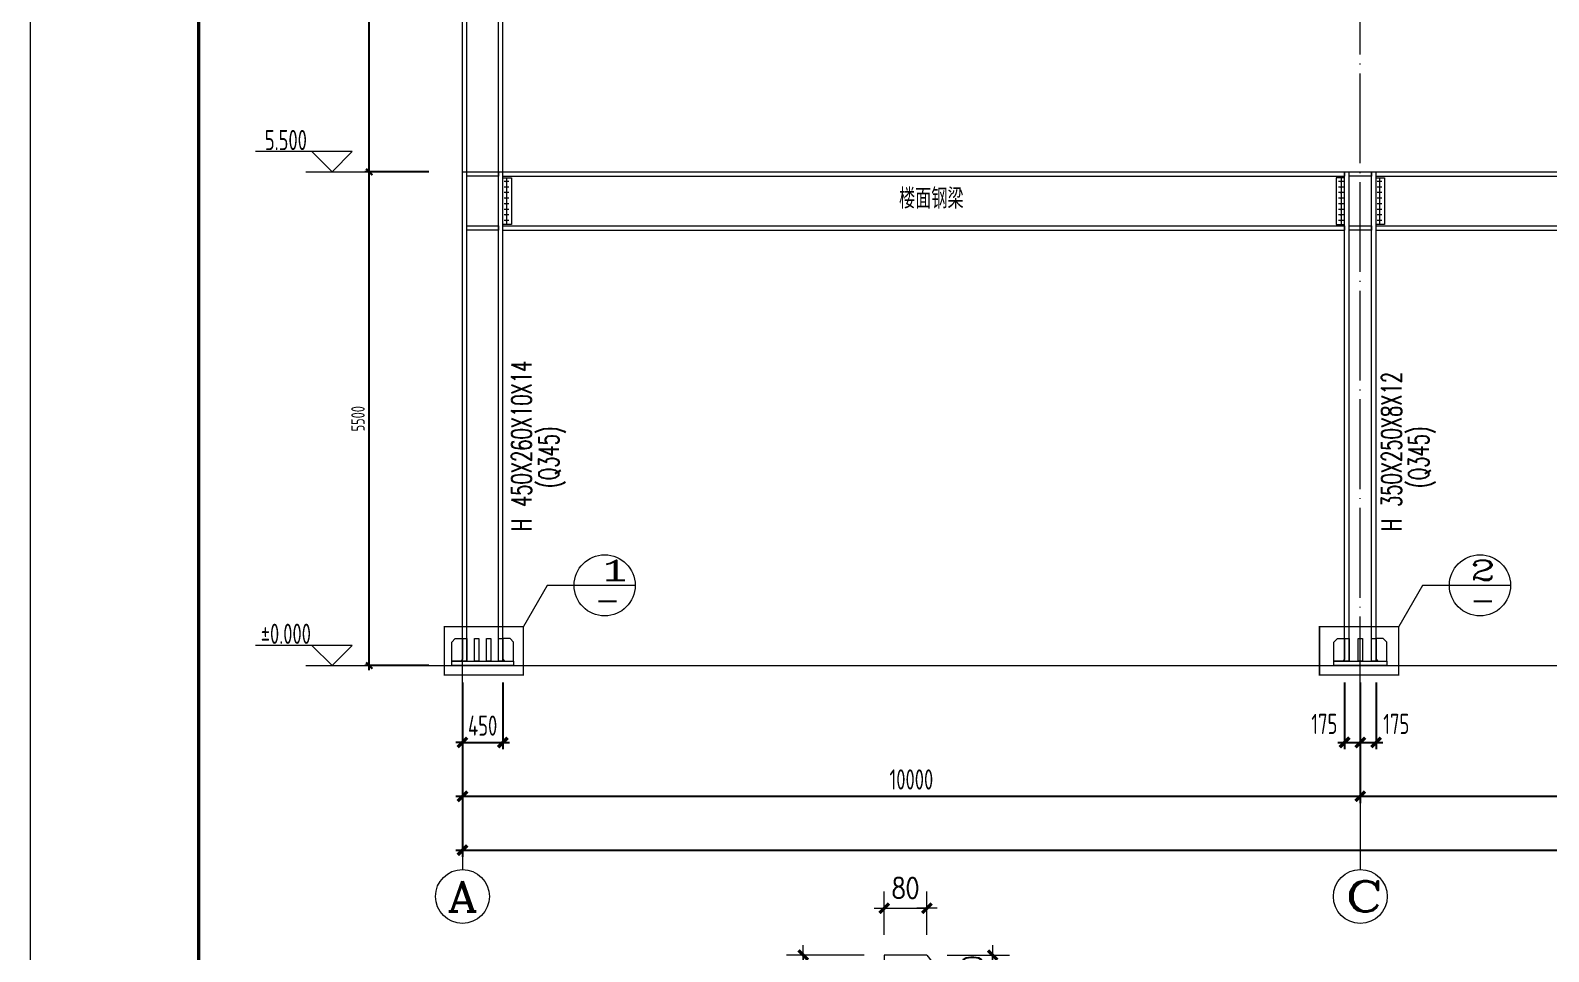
# Model space of a CAD drawing. Header units: millimetres. Extents: x 19781 to 898973, y -947928 to -267362.
# Drawn here: x 571798 to 605618, y -478990 to -458465 of the extents above; entities that cross this region are included whole.
import ezdxf
from ezdxf.enums import TextEntityAlignment as Align

# ---------------------------------------------------------------- set-up
doc = ezdxf.new("R2010")
doc.units = ezdxf.units.MM
doc.header["$LTSCALE"] = 100
doc.linetypes.add('DOTE', pattern=[2.42, 2, -0.2, 0.02, -0.2])
doc.layers.get('0').update_dxf_attribs({"lineweight": 18})
for name, color, linetype, lineweight in [('10', 7, 'Continuous', 18), ('11', 3, 'Continuous', 18), ('14', 2, 'Continuous', 18), ('2002', 2, 'Continuous', 18), ('AXIS', 3, 'Continuous', 18), ('AXIS_TEXT', 7, 'Continuous', 18), ('BORDER', 7, 'Continuous', 18), ('DIM', 3, 'Continuous', 18), ('DIM_IDEN', 3, 'Continuous', 18), ('DOTE', 1, 'DOTE', 18), ('PUB_DIM', 3, 'Continuous', 18), ('PUB_TEXT', 7, 'Continuous', 18), ('TC', 151, 'Continuous', 18), ('TEXT', 7, 'Continuous', 18), ('尺寸标注', 253, 'Continuous', 18), ('数字', 3, 'Continuous', 20), ('构件号', 1, 'Continuous', 18)]:
    doc.layers.add(name, color=color, linetype=linetype, lineweight=lineweight)
doc.styles.add('_HZTXT', font='txt.shx', dxfattribs={"width": 0.7, "bigfont": 'hztxt.shx'})
doc.styles.add('_TCH_AXIS', font='complex.shx', dxfattribs={"bigfont": 'gbcbig.shx'})
doc.styles.add('_TCH_LABEL', font='complex.shx', dxfattribs={"bigfont": 'gbcbig.shx'})
doc.styles.add('COMPLEX', font='complex.shx', dxfattribs={"bigfont": 'gbcbig.shx'})
doc.styles.add('dim_font', font='simplex.shx', dxfattribs={"width": 0.8, "bigfont": 'gbcbig.shx'})
doc.styles.add('HZ1', font='txt.shx', dxfattribs={"bigfont": 'hztxt.shx'})
doc.styles.add('TSSD_REIN', font='tssdeng.shx', dxfattribs={"width": 0.7, "bigfont": 'hztxt.shx'})
doc.dimstyles.new('dimn', dxfattribs={"dimtxt": 300, "dimasz": 1, "dimexe": 250, "dimexo": 300, "dimgap": 150, "dimtad": 1, "dimdec": 0, "dimzin": 0, "dimdsep": 46, "dimtxsty": 'dim_font', "dimblk": '_CAXARROW', "dimcen": 1, "dimdle": 2, "dimclrt": 7, "dimadec": 1, "dimazin": 0, "dimtfac": 1, "dimtdec": 0, "dimtix": 1, "dimtmove": 2, "dimatfit": 3, "dimfxl": 1, "dimtolj": 1, "dimtzin": 0, "dimarcsym": 0})
doc.dimstyles.new('TSSD_100_100', dxfattribs={"dimtxt": 300, "dimasz": 100, "dimexe": 100, "dimexo": 250, "dimgap": 100, "dimtad": 1, "dimdec": 0, "dimzin": 0, "dimdsep": 46, "dimtxsty": 'TSSD_REIN', "dimblk": 'ARCHTICK', "dimcen": 0, "dimdle": 100, "dimclrt": 7, "dimadec": 0, "dimazin": 0, "dimtfac": 1, "dimtdec": 0, "dimtix": 1, "dimtmove": 2, "dimatfit": 3, "dimfxl": 1, "dimtolj": 1, "dimtzin": 0, "dimarcsym": 0})

# ---------------------------------------------------------------- blocks, each defined once
blk = doc.blocks.new('_ArchTick_0')
at = {"color": 0, "linetype": 'ByBlock'}
blk.add_lwpolyline([(-0.71, -0.71, 0.5, 0.5, 0), (0.71, 0.71, 0.5, 0.5, 0)], format="xyseb", dxfattribs=at)
blk = doc.blocks.new('*X527')
at = {"layer": 'DIM', "color": 0, "lineweight": -2, "ltscale": 100, "transparency": 16777216}
for p, q in [((580673, -448617), (579246, -448617)), ((579346, -461717), (579346, -448517)), ((580673, -461617), (579246, -461617))]:
    blk.add_line(p, q, dxfattribs=at)
at = {"layer": 'DIM', "color": 0, "lineweight": -2, "ltscale": 100, "transparency": 16777216, "xscale": 100, "yscale": 100, "zscale": 100}
for p, rotation in [((579346, -448617), 90), ((579346, -461617), 270)]:
    blk.add_blockref('_ArchTick_0', p, dxfattribs=dict(at, rotation=rotation))
at = {"layer": 'DIM', "color": 7, "ltscale": 100, "transparency": 16777216, "insert": (579096, -455117), "char_height": 300, "width": 2190, "attachment_point": 5, "rotation": 90, "style": 'TSSD_REIN'}
blk.add_mtext('6500', dxfattribs=at)
blk = doc.blocks.new('_ARCHTICK')
at = {"color": 0, "linetype": 'ByBlock', "const_width": 0.5}
blk.add_lwpolyline([(-0.5, -0.5), (0.5, 0.5)], dxfattribs=at)
blk = doc.blocks.new('*X528')
at = {"layer": 'DIM', "color": 0, "lineweight": -2, "ltscale": 100, "transparency": 16777216}
for p, q in [((580673, -461617), (579246, -461617)), ((579346, -472717), (579346, -461517)), ((580673, -472617), (579246, -472617))]:
    blk.add_line(p, q, dxfattribs=at)
at = {"layer": 'DIM', "color": 0, "lineweight": -2, "ltscale": 100, "transparency": 16777216, "xscale": 100, "yscale": 100, "zscale": 100}
for p, rotation in [((579346, -461617), 90), ((579346, -472617), 270)]:
    blk.add_blockref('_ArchTick_0', p, dxfattribs=dict(at, rotation=rotation))
at = {"layer": 'DIM', "color": 7, "ltscale": 100, "transparency": 16777216, "insert": (579096, -467117), "char_height": 300, "width": 2220, "attachment_point": 5, "rotation": 90, "style": 'TSSD_REIN'}
blk.add_mtext('5500', dxfattribs=at)
blk = doc.blocks.new('_AXISO')
blk.add_circle((0, 0), 0.5)
at = {"layer": 'AXIS_TEXT', "style": 'COMPLEX', "width": 1.04167}
blk.add_attdef('A', (-0.25, -0.28), '', height=0.56, dxfattribs=at)
blk = doc.blocks.new('*X557')
at = {"layer": 'DIM', "color": 0, "lineweight": -2, "ltscale": 100, "transparency": 16777216}
for p, q in [((581423, -475010), (581423, -476879)), ((661423, -475010), (661423, -476879)), ((581273, -476729), (661573, -476729))]:
    blk.add_line(p, q, dxfattribs=at)
at = {"layer": 'DIM', "color": 0, "lineweight": -2, "ltscale": 100, "transparency": 16777216, "xscale": 150, "yscale": 150, "zscale": 150, "rotation": 180}
blk.add_blockref('_ArchTick_0', (581423, -476729), dxfattribs=at)
at = {"layer": 'DIM', "color": 0, "lineweight": -2, "ltscale": 100, "transparency": 16777216, "xscale": 150, "yscale": 150, "zscale": 150}
blk.add_blockref('_ArchTick_0', (661423, -476729), dxfattribs=at)
at = {"layer": 'DIM', "color": 7, "ltscale": 100, "transparency": 16777216, "insert": (621423, -476354), "char_height": 450, "width": 4230, "attachment_point": 5, "style": 'TSSD_REIN'}
blk.add_mtext('40000', dxfattribs=at)
blk = doc.blocks.new('*X558')
at = {"layer": 'DIM', "color": 0, "lineweight": -2, "ltscale": 100, "transparency": 16777216}
for p, q in [((581423, -473810), (581423, -475679)), ((601423, -473810), (601423, -475679)), ((581273, -475529), (601573, -475529))]:
    blk.add_line(p, q, dxfattribs=at)
at = {"layer": 'DIM', "color": 0, "lineweight": -2, "ltscale": 100, "transparency": 16777216, "xscale": 150, "yscale": 150, "zscale": 150, "rotation": 180}
blk.add_blockref('_ArchTick_0', (581423, -475529), dxfattribs=at)
at = {"layer": 'DIM', "color": 0, "lineweight": -2, "ltscale": 100, "transparency": 16777216, "xscale": 150, "yscale": 150, "zscale": 150}
blk.add_blockref('_ArchTick_0', (601423, -475529), dxfattribs=at)
at = {"layer": 'DIM', "color": 7, "ltscale": 100, "transparency": 16777216, "insert": (591423, -475154), "char_height": 450, "width": 4095, "attachment_point": 5, "style": 'TSSD_REIN'}
blk.add_mtext('10000', dxfattribs=at)
blk = doc.blocks.new('*X559')
at = {"layer": 'DIM', "color": 0, "lineweight": -2, "ltscale": 100, "transparency": 16777216}
for p, q in [((581423, -472992), (581423, -474479)), ((582323, -472992), (582323, -474479)), ((581423, -474329), (581273, -474329)), ((581423, -474329), (582323, -474329)), ((582323, -474329), (582473, -474329))]:
    blk.add_line(p, q, dxfattribs=at)
at = {"layer": 'DIM', "color": 0, "lineweight": -2, "ltscale": 100, "transparency": 16777216, "xscale": 150, "yscale": 150, "zscale": 150}
blk.add_blockref('_ArchTick_0', (581423, -474329), dxfattribs=at)
at = {"layer": 'DIM', "color": 0, "lineweight": -2, "ltscale": 100, "transparency": 16777216, "xscale": 150, "yscale": 150, "zscale": 150, "rotation": 180}
blk.add_blockref('_ArchTick_0', (582323, -474329), dxfattribs=at)
at = {"layer": 'DIM', "color": 7, "ltscale": 100, "transparency": 16777216, "insert": (581873, -473954), "char_height": 450, "width": 2430, "attachment_point": 5, "style": 'TSSD_REIN'}
blk.add_mtext('450', dxfattribs=at)
blk = doc.blocks.new('*X560')
at = {"layer": 'DIM', "color": 0, "lineweight": -2, "ltscale": 100, "transparency": 16777216}
for p, q in [((601423, -473810), (601423, -475679)), ((621423, -473810), (621423, -475679)), ((601273, -475529), (621573, -475529))]:
    blk.add_line(p, q, dxfattribs=at)
at = {"layer": 'DIM', "color": 0, "lineweight": -2, "ltscale": 100, "transparency": 16777216, "xscale": 150, "yscale": 150, "zscale": 150, "rotation": 180}
blk.add_blockref('_ArchTick_0', (601423, -475529), dxfattribs=at)
at = {"layer": 'DIM', "color": 0, "lineweight": -2, "ltscale": 100, "transparency": 16777216, "xscale": 150, "yscale": 150, "zscale": 150}
blk.add_blockref('_ArchTick_0', (621423, -475529), dxfattribs=at)
at = {"layer": 'DIM', "color": 7, "ltscale": 100, "transparency": 16777216, "insert": (611423, -475154), "char_height": 450, "width": 4095, "attachment_point": 5, "style": 'TSSD_REIN'}
blk.add_mtext('10000', dxfattribs=at)
blk = doc.blocks.new('*X563')
at = {"layer": 'DIM', "color": 0, "lineweight": -2, "ltscale": 100, "transparency": 16777216}
for p, q in [((601423, -472992), (601423, -474479)), ((601773, -472992), (601773, -474479)), ((601273, -474329), (601923, -474329))]:
    blk.add_line(p, q, dxfattribs=at)
at = {"layer": 'DIM', "color": 0, "lineweight": -2, "ltscale": 100, "transparency": 16777216, "xscale": 150, "yscale": 150, "zscale": 150, "rotation": 180}
blk.add_blockref('_ArchTick_0', (601423, -474329), dxfattribs=at)
at = {"layer": 'DIM', "color": 0, "lineweight": -2, "ltscale": 100, "transparency": 16777216, "xscale": 150, "yscale": 150, "zscale": 150}
blk.add_blockref('_ArchTick_0', (601773, -474329), dxfattribs=at)
at = {"layer": 'DIM', "color": 7, "ltscale": 100, "transparency": 16777216, "insert": (602225, -473916), "char_height": 450, "width": 2295, "attachment_point": 5, "style": 'TSSD_REIN'}
blk.add_mtext('175', dxfattribs=at)
blk = doc.blocks.new('*X564')
at = {"layer": 'DIM', "color": 0, "lineweight": -2, "ltscale": 100, "transparency": 16777216}
for p, q in [((601073, -472992), (601073, -474479)), ((601423, -472992), (601423, -474479)), ((600923, -474329), (601573, -474329))]:
    blk.add_line(p, q, dxfattribs=at)
at = {"layer": 'DIM', "color": 0, "lineweight": -2, "ltscale": 100, "transparency": 16777216, "xscale": 150, "yscale": 150, "zscale": 150, "rotation": 180}
blk.add_blockref('_ArchTick_0', (601073, -474329), dxfattribs=at)
at = {"layer": 'DIM', "color": 0, "lineweight": -2, "ltscale": 100, "transparency": 16777216, "xscale": 150, "yscale": 150, "zscale": 150}
blk.add_blockref('_ArchTick_0', (601423, -474329), dxfattribs=at)
at = {"layer": 'DIM', "color": 7, "ltscale": 100, "transparency": 16777216, "insert": (600622, -473916), "char_height": 450, "width": 2295, "attachment_point": 5, "style": 'TSSD_REIN'}
blk.add_mtext('175', dxfattribs=at)
blk = doc.blocks.new('_DIMX')
blk.add_line((-150, 0), (150, 0))
blk.add_lwpolyline([(-70, -70, 50, 50, 0), (70, 70, 50, 50, 0)], format="xyseb")
blk = doc.blocks.new('*X576')
at = {"layer": 'AXIS', "color": 0, "lineweight": -2, "transparency": 16777216}
for p, q in [((2586, 4874), (3512, 4874)), ((3262, 4875), (3262, 4876)), ((3262, 4451), (3262, 4874)), ((2917, 4451), (3512, 4451)), ((3262, 4450), (3262, 4449))]:
    blk.add_line(p, q, dxfattribs=at)
at = {"layer": 'AXIS', "color": 0, "lineweight": -2, "transparency": 16777216, "xscale": 1.000499999994645, "yscale": 1.000499999994645, "zscale": 1.000499999994645}
for p, rotation in [((3262, 4874), 270), ((3262, 4451), 90)]:
    blk.add_blockref('_DIMX', p, dxfattribs=dict(at, rotation=rotation))
at = {"layer": 'AXIS', "color": 7, "transparency": 16777216, "insert": (2962, 4662), "char_height": 300.1, "width": 1166.3, "attachment_point": 5, "rotation": 90, "style": 'dim_font'}
blk.add_mtext('40', dxfattribs=at)
blk = doc.blocks.new('_CAXARROW')
blk.add_hatch(color=0).paths.add_polyline_path([(0, 0), (-1, 0.125), (-1, -0.125)], flags=0)
blk = doc.blocks.new('*X577')
at = {"layer": 'AXIS', "color": 0, "lineweight": -2, "transparency": 16777216}
for p, q in [((1652, 2687), (1652, 1185)), ((2617, 2570), (2617, 1185)), ((1653, 1435), (2616, 1435))]:
    blk.add_line(p, q, dxfattribs=at)
at = {"layer": 'AXIS', "color": 0, "lineweight": -2, "transparency": 16777216, "xscale": 1.000499999994645, "yscale": 1.000499999994645, "zscale": 1.000499999994645, "rotation": 180}
blk.add_blockref('_DIMX', (1652, 1435), dxfattribs=at)
at = {"layer": 'AXIS', "color": 0, "lineweight": -2, "transparency": 16777216, "xscale": 1.000499999994645, "yscale": 1.000499999994645, "zscale": 1.000499999994645}
blk.add_blockref('_DIMX', (2617, 1435), dxfattribs=at)
at = {"layer": 'AXIS', "color": 7, "transparency": 16777216, "insert": (2135, 1735), "char_height": 300.1, "width": 1749.45, "attachment_point": 5, "style": 'dim_font'}
blk.add_mtext('120', dxfattribs=at)
blk = doc.blocks.new('*X578')
at = {"layer": 'AXIS', "color": 0, "lineweight": -2, "transparency": 16777216}
for p, q in [((1652, 2570), (1652, 1825)), ((1771, 2570), (1771, 1825)), ((1651, 2076), (1650, 2076)), ((1771, 2076), (1652, 2076)), ((1772, 2076), (1773, 2076))]:
    blk.add_line(p, q, dxfattribs=at)
at = {"layer": 'AXIS', "color": 0, "lineweight": -2, "transparency": 16777216, "xscale": 1.000499999994645, "yscale": 1.000499999994645, "zscale": 1.000499999994645}
blk.add_blockref('_DIMX', (1652, 2076), dxfattribs=at)
at = {"layer": 'AXIS', "color": 0, "lineweight": -2, "transparency": 16777216, "xscale": 1.000499999994645, "yscale": 1.000499999994645, "zscale": 1.000499999994645, "rotation": 180}
blk.add_blockref('_DIMX', (1771, 2076), dxfattribs=at)
at = {"layer": 'AXIS', "color": 7, "transparency": 16777216, "insert": (1712, 2376), "char_height": 300.1, "width": 1166.3, "attachment_point": 5, "style": 'dim_font'}
blk.add_mtext('20', dxfattribs=at)
blk = doc.blocks.new('*X579')
at = {"layer": 'AXIS', "color": 0, "lineweight": -2, "transparency": 16777216}
for p, q in [((1352, 2988), (841, 2988)), ((1091, 2989), (1091, 2990)), ((1091, 2988), (1091, 2870)), ((1183, 2870), (841, 2870)), ((1091, 2869), (1091, 2868))]:
    blk.add_line(p, q, dxfattribs=at)
at = {"layer": 'AXIS', "color": 0, "lineweight": -2, "transparency": 16777216, "xscale": 1.000499999994645, "yscale": 1.000499999994645, "zscale": 1.000499999994645}
for p, rotation in [((1091, 2988), 270), ((1091, 2870), 90)]:
    blk.add_blockref('_DIMX', p, dxfattribs=dict(at, rotation=rotation))
at = {"layer": 'AXIS', "color": 7, "transparency": 16777216, "insert": (791, 2929), "char_height": 300.1, "width": 1166.3, "attachment_point": 5, "rotation": 90, "style": 'dim_font'}
blk.add_mtext('20', dxfattribs=at)
blk = doc.blocks.new('*X580')
at = {"layer": 'AXIS', "color": 0, "lineweight": -2, "transparency": 16777216}
for p, q in [((1652, 5174), (1652, 5820)), ((2286, 5174), (2286, 5820)), ((1651, 5570), (1650, 5570)), ((1652, 5570), (2286, 5570)), ((2287, 5570), (2288, 5570))]:
    blk.add_line(p, q, dxfattribs=at)
at = {"layer": 'AXIS', "color": 0, "lineweight": -2, "transparency": 16777216, "xscale": 1.000499999994645, "yscale": 1.000499999994645, "zscale": 1.000499999994645}
blk.add_blockref('_DIMX', (1652, 5570), dxfattribs=at)
at = {"layer": 'AXIS', "color": 0, "lineweight": -2, "transparency": 16777216, "xscale": 1.000499999994645, "yscale": 1.000499999994645, "zscale": 1.000499999994645, "rotation": 180}
blk.add_blockref('_DIMX', (2286, 5570), dxfattribs=at)
at = {"layer": 'AXIS', "color": 7, "transparency": 16777216, "insert": (1969, 5870), "char_height": 300.1, "width": 1166.3, "attachment_point": 5, "style": 'dim_font'}
blk.add_mtext('80', dxfattribs=at)
blk = doc.blocks.new('*X581')
at = {"layer": 'AXIS', "color": 0, "lineweight": -2, "transparency": 16777216}
for p, q in [((1352, 4874), (200, 4874)), ((450, 4873), (450, 2871)), ((1471, 2870), (200, 2870))]:
    blk.add_line(p, q, dxfattribs=at)
at = {"layer": 'AXIS', "color": 0, "lineweight": -2, "transparency": 16777216, "xscale": 1.000499999994645, "yscale": 1.000499999994645, "zscale": 1.000499999994645}
for p, rotation in [((450, 4874), 90), ((450, 2870), 270)]:
    blk.add_blockref('_DIMX', p, dxfattribs=dict(at, rotation=rotation))
at = {"layer": 'AXIS', "color": 7, "transparency": 16777216, "insert": (150, 3872), "char_height": 300.1, "width": 1852.35, "attachment_point": 5, "rotation": 90, "style": 'dim_font'}
blk.add_mtext('250', dxfattribs=at)
blk = doc.blocks.new('*X582')
at = {"layer": 'AXIS', "color": 0, "lineweight": -2, "transparency": 16777216}
for p, q in [((2917, 4451), (3512, 4451)), ((3262, 4450), (3262, 2871)), ((3087, 2870), (3512, 2870))]:
    blk.add_line(p, q, dxfattribs=at)
at = {"layer": 'AXIS', "color": 0, "lineweight": -2, "transparency": 16777216, "xscale": 1.000499999994645, "yscale": 1.000499999994645, "zscale": 1.000499999994645}
for p, rotation in [((3262, 4451), 90), ((3262, 2870), 270)]:
    blk.add_blockref('_DIMX', p, dxfattribs=dict(at, rotation=rotation))
at = {"layer": 'AXIS', "color": 7, "transparency": 16777216, "insert": (2962, 3660), "char_height": 300.1, "width": 1852.35, "attachment_point": 5, "rotation": 90, "style": 'dim_font'}
blk.add_mtext('210', dxfattribs=at)
blk = doc.blocks.new('A$C7E3E6D25')
at = {"layer": 'PUB_TEXT'}
for p, q in [((1652.3, 4874.1), (1652.3, 2987.5)), ((2285.7, 4874.1), (1652.3, 4874.1)), ((2285.7, 4874.1), (2617.1, 4450.6)), ((2617.1, 2869.7), (2617.1, 4450.6)), ((1771.2, 2869.7), (2617.1, 2869.7))]:
    blk.add_line(p, q, dxfattribs=at)
blk.add_arc((1670.1, 2886.6), 102.5, 350.50542, 100.03971, dxfattribs=at)
at = {"layer": '构件号', "color": 7}
blk.add_lwpolyline([(1079.3, 40.6, 81.1, 81.1, 0), (3365.6, 40.6, 81.1, 81.1, 0)], format="xyseb", dxfattribs=at)
at = {"layer": 'PUB_TEXT', "style": '_HZTXT', "width": 0.7}
blk.add_text('-8', height=320.53, dxfattribs=at).set_placement((1863.8, 3224.6))
at = {"layer": 'TC', "color": 7, "style": '_HZTXT', "width": 0.8}
for s, height, p in [('去角', 300.48, (1196.2, 2563.8)), ('柱脚加劲板a', 540.87, (1025.9, 282.6))]:
    blk.add_text(s, height=height, dxfattribs=at).set_placement(p)
at = {"layer": 'AXIS'}
for base, p1, p2, text, picture, middle in [((2285.7, 5570.2), (1652.3, 4874.1), (2285.7, 4874.1), '80', '*X580', (1969, 5870.3)), ((2617.1, 1435.2), (1652.3, 2987.5), (2617.1, 2869.7), '120', '*X577', (2134.7, 1735.4)), ((1652.3, 2075.6), (1771.2, 2869.7), (1652.3, 2869.7), '20', '*X578', (1711.8, 2375.8))]:
    dim = blk.add_linear_dim(base=base, p1=p1, p2=p2, text=text, dimstyle='dimn', override={"dimscale": 1.0005, "dimlfac": 0.9995, "dimsah": 1, "dimadec": 0}, dxfattribs=at)
    dim.commit()
    dim.dimension.update_dxf_attribs({"geometry": picture, "text_midpoint": middle, "dimtype": 160})
for base, p1, p2, text, picture, middle in [((3262, 4874.1), (2617.1, 4450.6), (2285.7, 4874.1), '40', '*X576', (2961.9, 4662.4)), ((450.2, 2869.7), (1652.3, 4874.1), (1771.2, 2869.7), '250', '*X581', (150.1, 3871.9)), ((3262, 2869.7), (2617.1, 4450.6), (2786.6, 2869.7), '210', '*X582', (2961.9, 3660.2)), ((1091.3, 2869.7), (1652.3, 2987.5), (1482.8, 2869.7), '20', '*X579', (791.1, 2928.6))]:
    dim = blk.add_linear_dim(base=base, p1=p1, p2=p2, angle=90, text=text, dimstyle='dimn', override={"dimscale": 1.0005, "dimlfac": 0.9995, "dimsah": 1, "dimadec": 0}, dxfattribs=at)
    dim.commit()
    dim.dimension.update_dxf_attribs({"geometry": picture, "text_midpoint": middle, "dimtype": 160})

msp = doc.modelspace()

# ---------------------------------------------------------------- hatches: boundary and pattern name
at = {"layer": '10'}
for points in [[(582403.21, -461797.18), (582376.96, -461831.31), (582403.21, -461865.43), (582429.46, -461831.31)], [(582403.21, -461921.53), (582376.96, -461955.66), (582403.21, -461989.78), (582429.46, -461955.66)], [(600993.21, -461797.18), (600966.96, -461831.31), (600993.21, -461865.43), (601019.46, -461831.31)], [(600993.21, -461921.53), (600966.96, -461955.66), (600993.21, -461989.78), (601019.46, -461955.66)], [(601853.21, -461797.18), (601826.96, -461831.31), (601853.21, -461865.43), (601879.46, -461831.31)], [(601853.21, -461921.53), (601826.96, -461955.66), (601853.21, -461989.78), (601879.46, -461955.66)], [(582403.21, -462045.88), (582376.96, -462080.01), (582403.21, -462114.13), (582429.46, -462080.01)], [(582403.21, -462170.23), (582376.96, -462204.35), (582403.21, -462238.48), (582429.46, -462204.35)], [(582403.21, -462294.58), (582376.96, -462328.7), (582403.21, -462362.83), (582429.46, -462328.7)], [(600993.21, -462045.88), (600966.96, -462080.01), (600993.21, -462114.13), (601019.46, -462080.01)], [(600993.21, -462170.23), (600966.96, -462204.35), (600993.21, -462238.48), (601019.46, -462204.35)], [(600993.21, -462294.58), (600966.96, -462328.7), (600993.21, -462362.83), (601019.46, -462328.7)], [(601853.21, -462045.88), (601826.96, -462080.01), (601853.21, -462114.13), (601879.46, -462080.01)], [(601853.21, -462170.23), (601826.96, -462204.35), (601853.21, -462238.48), (601879.46, -462204.35)], [(601853.21, -462294.58), (601826.96, -462328.7), (601853.21, -462362.83), (601879.46, -462328.7)], [(582403.21, -462418.92), (582376.96, -462453.05), (582403.21, -462487.17), (582429.46, -462453.05)], [(582403.21, -462543.27), (582376.96, -462577.4), (582403.21, -462611.52), (582429.46, -462577.4)], [(600993.21, -462418.92), (600966.96, -462453.05), (600993.21, -462487.17), (601019.46, -462453.05)], [(600993.21, -462543.27), (600966.96, -462577.4), (600993.21, -462611.52), (601019.46, -462577.4)], [(601853.21, -462418.92), (601826.96, -462453.05), (601853.21, -462487.17), (601879.46, -462453.05)], [(601853.21, -462543.27), (601826.96, -462577.4), (601853.21, -462611.52), (601879.46, -462577.4)], [(582403.21, -462667.62), (582376.96, -462701.74), (582403.21, -462735.87), (582429.46, -462701.74)], [(600993.21, -462667.62), (600966.96, -462701.74), (600993.21, -462735.87), (601019.46, -462701.74)], [(601853.21, -462667.62), (601826.96, -462701.74), (601853.21, -462735.87), (601879.46, -462701.74)]]:
    msp.add_hatch(color=256, dxfattribs=at).paths.add_polyline_path(points, flags=0)

# ---------------------------------------------------------------- linework, layer by layer
at = {"layer": '10', "color": 253, "linetype": 'ByBlock'}
for p, q in [((582455.71, -461831.31), (582350.71, -461831.31)), ((582455.71, -461955.66), (582350.71, -461955.66)), ((582403.21, -461752.56), (582403.21, -461910.06)), ((582403.21, -461876.91), (582403.21, -462034.41)), ((601045.71, -461831.31), (600940.71, -461831.31)), ((601045.71, -461955.66), (600940.71, -461955.66)), ((600993.21, -461752.56), (600993.21, -461910.06)), ((600993.21, -461876.91), (600993.21, -462034.41)), ((601905.71, -461831.31), (601800.71, -461831.31)), ((601905.71, -461955.66), (601800.71, -461955.66)), ((601853.21, -461752.56), (601853.21, -461910.06)), ((601853.21, -461876.91), (601853.21, -462034.41)), ((582455.71, -462080.01), (582350.71, -462080.01)), ((582455.71, -462204.35), (582350.71, -462204.35)), ((582403.21, -462001.26), (582403.21, -462158.76)), ((582403.21, -462125.6), (582403.21, -462283.1)), ((582403.21, -462249.95), (582403.21, -462407.45)), ((601045.71, -462080.01), (600940.71, -462080.01)), ((601045.71, -462204.35), (600940.71, -462204.35)), ((600993.21, -462001.26), (600993.21, -462158.76)), ((600993.21, -462125.6), (600993.21, -462283.1)), ((600993.21, -462249.95), (600993.21, -462407.45)), ((601905.71, -462080.01), (601800.71, -462080.01)), ((601905.71, -462204.35), (601800.71, -462204.35)), ((601853.21, -462001.26), (601853.21, -462158.76)), ((601853.21, -462125.6), (601853.21, -462283.1)), ((601853.21, -462249.95), (601853.21, -462407.45)), ((582455.71, -462328.7), (582350.71, -462328.7)), ((582455.71, -462453.05), (582350.71, -462453.05)), ((582455.71, -462577.4), (582350.71, -462577.4)), ((582403.21, -462374.3), (582403.21, -462531.8)), ((582403.21, -462498.65), (582403.21, -462656.15)), ((582403.21, -462623), (582403.21, -462780.49)), ((601045.71, -462328.7), (600940.71, -462328.7)), ((601045.71, -462453.05), (600940.71, -462453.05)), ((601045.71, -462577.4), (600940.71, -462577.4)), ((600993.21, -462374.3), (600993.21, -462531.8)), ((600993.21, -462498.65), (600993.21, -462656.15)), ((600993.21, -462623), (600993.21, -462780.49)), ((601905.71, -462328.7), (601800.71, -462328.7)), ((601905.71, -462453.05), (601800.71, -462453.05)), ((601905.71, -462577.4), (601800.71, -462577.4)), ((601853.21, -462374.3), (601853.21, -462531.8)), ((601853.21, -462498.65), (601853.21, -462656.15)), ((601853.21, -462623), (601853.21, -462780.49)), ((582455.71, -462701.74), (582350.71, -462701.74)), ((601045.71, -462701.74), (600940.71, -462701.74)), ((601905.71, -462701.74), (601800.71, -462701.74))]:
    msp.add_line(p, q, dxfattribs=at)
at = {"layer": '11'}
for p, q in [((581423.21, -461616.53), (581423.21, -448716.84)), ((581523.21, -461616.53), (581523.21, -448708.84)), ((582223.21, -461616.53), (582223.21, -450192.41)), ((582323.21, -461616.53), (582323.21, -450192.41)), ((581423.21, -472516.53), (581423.21, -461616.53)), ((581423.21, -461616.53), (581523.21, -461616.53)), ((581523.21, -472516.53), (581523.21, -461616.53)), ((582223.21, -472516.53), (582223.21, -461616.53)), ((582223.21, -461616.53), (582323.21, -461616.53)), ((582323.21, -472516.53), (582323.21, -461616.53)), ((582323.21, -461616.53), (601073.21, -461616.53)), ((601073.21, -472516.53), (601073.21, -461616.53)), ((601073.21, -461616.53), (601173.21, -461616.53)), ((601073.21, -461616.53), (601073.21, -461716.53)), ((601173.21, -472516.53), (601173.21, -461616.53)), ((601673.21, -472516.53), (601673.21, -461616.53)), ((601673.21, -461616.53), (601773.21, -461616.53)), ((601773.21, -472516.53), (601773.21, -461616.53)), ((601773.21, -461616.53), (621023.21, -461616.53)), ((582323.21, -461716.53), (601073.21, -461716.53)), ((601773.21, -461716.53), (621023.21, -461716.53)), ((582323.21, -462816.53), (601073.21, -462816.53)), ((582323.21, -462916.53), (601073.21, -462916.53)), ((601073.21, -462816.53), (601073.21, -462916.53)), ((601773.21, -462816.53), (621023.21, -462816.53)), ((601773.21, -462916.53), (621023.21, -462916.53))]:
    msp.add_line(p, q, dxfattribs=at)
at = {"layer": '14'}
for p, q in [((581523.21, -461616.53), (582223.21, -461616.53)), ((581523.21, -461716.53), (581523.21, -461616.53)), ((582223.21, -461616.53), (582223.21, -461716.53)), ((601173.21, -461616.53), (601673.21, -461616.53)), ((601173.21, -461716.53), (601173.21, -461616.53)), ((601673.21, -461616.53), (601673.21, -461716.53)), ((582223.21, -461716.53), (581523.21, -461716.53)), ((582323.21, -462786.53), (582323.21, -461746.53)), ((582323.21, -461746.53), (582513.21, -461746.53)), ((582513.21, -461746.53), (582513.21, -462786.53)), ((601073.21, -461746.53), (600883.21, -461746.53)), ((600883.21, -461746.53), (600883.21, -462786.53)), ((601073.21, -462786.53), (601073.21, -461746.53)), ((601673.21, -461716.53), (601173.21, -461716.53)), ((601773.21, -462786.53), (601773.21, -461746.53)), ((601773.21, -461746.53), (601963.21, -461746.53)), ((601963.21, -461746.53), (601963.21, -462786.53)), ((581523.21, -462816.53), (582223.21, -462816.53)), ((581523.21, -462916.53), (581523.21, -462816.53)), ((582223.21, -462916.53), (581523.21, -462916.53)), ((582223.21, -462816.53), (582223.21, -462916.53)), ((582513.21, -462786.53), (582323.21, -462786.53)), ((600883.21, -462786.53), (601073.21, -462786.53)), ((601173.21, -462816.53), (601673.21, -462816.53)), ((601173.21, -462916.53), (601173.21, -462816.53)), ((601673.21, -462916.53), (601173.21, -462916.53)), ((601673.21, -462816.53), (601673.21, -462916.53)), ((601963.21, -462786.53), (601773.21, -462786.53)), ((581183.21, -472096.53), (581263.21, -472016.53)), ((581183.21, -472516.53), (581183.21, -472096.53)), ((581263.21, -472016.53), (581423.21, -472016.53)), ((581423.21, -472016.53), (581423.21, -472476.53)), ((581423.21, -472516.53), (581423.21, -472016.53)), ((581423.21, -472016.53), (581523.21, -472016.53)), ((581523.21, -472016.53), (581523.21, -472516.53)), ((581689.87, -472516.53), (581689.87, -472016.53)), ((581689.87, -472016.53), (581789.87, -472016.53)), ((581789.87, -472016.53), (581789.87, -472516.53)), ((581956.54, -472516.53), (581956.54, -472016.53)), ((581956.54, -472016.53), (582056.54, -472016.53)), ((582056.54, -472016.53), (582056.54, -472516.53)), ((582223.21, -472516.53), (582223.21, -472016.53)), ((582223.21, -472016.53), (582323.21, -472016.53)), ((582323.21, -472016.53), (582323.21, -472476.53)), ((582483.21, -472016.53), (582323.21, -472016.53)), ((582323.21, -472016.53), (582323.21, -472516.53)), ((582563.21, -472096.53), (582483.21, -472016.53)), ((582563.21, -472516.53), (582563.21, -472096.53)), ((600833.21, -472096.53), (600913.21, -472016.53)), ((600833.21, -472516.53), (600833.21, -472096.53)), ((600913.21, -472016.53), (601073.21, -472016.53)), ((601073.21, -472016.53), (601073.21, -472476.53)), ((601073.21, -472516.53), (601073.21, -472016.53)), ((601073.21, -472016.53), (601173.21, -472016.53)), ((601173.21, -472016.53), (601173.21, -472516.53)), ((601373.21, -472516.53), (601373.21, -472016.53)), ((601373.21, -472016.53), (601473.21, -472016.53)), ((601473.21, -472016.53), (601473.21, -472516.53)), ((601673.21, -472516.53), (601673.21, -472016.53)), ((601673.21, -472016.53), (601773.21, -472016.53)), ((601773.21, -472016.53), (601773.21, -472476.53)), ((601933.21, -472016.53), (601773.21, -472016.53)), ((601773.21, -472016.53), (601773.21, -472516.53)), ((602013.21, -472096.53), (601933.21, -472016.53)), ((602013.21, -472516.53), (602013.21, -472096.53)), ((581183.21, -472616.53), (581183.21, -472516.53)), ((581183.21, -472516.53), (582563.21, -472516.53)), ((581383.21, -472516.53), (581183.21, -472516.53)), ((582563.21, -472616.53), (581183.21, -472616.53)), ((581423.21, -472476.53), (581383.21, -472516.53)), ((581523.21, -472516.53), (581423.21, -472516.53)), ((581789.87, -472516.53), (581689.87, -472516.53)), ((582056.54, -472516.53), (581956.54, -472516.53)), ((582323.21, -472516.53), (582223.21, -472516.53)), ((582323.21, -472476.53), (582363.21, -472516.53)), ((582363.21, -472516.53), (582563.21, -472516.53)), ((582563.21, -472516.53), (582563.21, -472616.53)), ((600833.21, -472616.53), (600833.21, -472516.53)), ((600833.21, -472516.53), (602013.21, -472516.53)), ((601033.21, -472516.53), (600833.21, -472516.53)), ((602013.21, -472616.53), (600833.21, -472616.53)), ((601073.21, -472476.53), (601033.21, -472516.53)), ((601173.21, -472516.53), (601073.21, -472516.53)), ((601473.21, -472516.53), (601373.21, -472516.53)), ((601773.21, -472516.53), (601673.21, -472516.53)), ((601773.21, -472476.53), (601813.21, -472516.53)), ((601813.21, -472516.53), (602013.21, -472516.53)), ((602013.21, -472516.53), (602013.21, -472616.53))]:
    msp.add_line(p, q, dxfattribs=at)
at = {"layer": '2002', "ltscale": 100}
msp.add_line((580673.21, -472616.53), (662992.21, -472616.53), dxfattribs=at)
at = {"layer": 'AXIS'}
for p, q in [((581423.21, -473524.53), (581423.21, -477159.53)), ((601423.21, -473524.53), (601423.21, -477159.53))]:
    msp.add_line(p, q, dxfattribs=at)
at = {"layer": 'BORDER'}
msp.add_lwpolyline([(571798, -500940), (571798, -437940), (705448, -437940), (705448, -500940)], close=True, dxfattribs=at)
msp.add_lwpolyline([(575548, -499440, 75, 75, 0), (575548, -439440, 75, 75, 0), (703948, -439440, 75, 75, 0), (703948, -499440, 75, 75, 0)], format="xyseb", close=True, dxfattribs=at)
at = {"layer": 'DIM_IDEN'}
for p, q in [((583312.93, -470829.75), (582781.69, -471748.84)), ((585270.78, -470829.75), (583312.93, -470829.75)), ((602810.93, -470829.75), (602279.69, -471748.84)), ((604768.78, -470829.75), (602810.93, -470829.75))]:
    msp.add_line(p, q, dxfattribs=at)
for centre in [(584589.87, -470829.75), (604087.87, -470829.75)]:
    msp.add_circle(centre, 680.91, dxfattribs=at)
at = {"layer": 'DOTE', "linetype": 'DOTE', "ltscale": 10}
for p, q in [((601423.21, -473524.53), (601423.21, -447016.53)), ((581423.21, -473524.53), (581423.21, -448616.53))]:
    msp.add_line(p, q, dxfattribs=at)
at = {"layer": 'PUB_DIM', "color": 3, "linetype": 'Continuous'}
for p, q in [((578969.18, -461166.39), (576810.21, -461166.39)), ((578068.91, -461166.39), (578519.05, -461616.53)), ((578519.05, -461616.53), (578969.18, -461166.39)), ((578969.18, -472166.39), (576810.21, -472166.39)), ((578068.91, -472166.39), (578519.05, -472616.53)), ((578519.05, -472616.53), (578969.18, -472166.39))]:
    msp.add_line(p, q, dxfattribs=at)
at = {"layer": 'PUB_TEXT', "color": 3, "linetype": 'Continuous'}
for p, q in [((577932.92, -461616.53), (579798.21, -461616.53)), ((577932.92, -472616.53), (579798.21, -472616.53))]:
    msp.add_line(p, q, dxfattribs=at)
at = {"layer": 'PUB_TEXT'}
for points in [[(582781.69, -472823.53, 30, 30, 0), (581016.21, -472823.53, 30, 30, 0), (581016.21, -471748.84, 30, 30, 0), (582781.69, -471748.84, 30, 30, 0)], [(602279.69, -472823.53, 30, 30, 0), (600514.21, -472823.53, 30, 30, 0), (600514.21, -471748.84, 30, 30, 0), (602279.69, -471748.84, 30, 30, 0)]]:
    msp.add_lwpolyline(points, format="xyseb", close=True, dxfattribs=at)
at = {"layer": '尺寸标注', "color": 253, "linetype": 'ByBlock'}
msp.add_line((602073.21, -461616.53), (603473.21, -461616.53), dxfattribs=at)

# ---------------------------------------------------------------- block references
at = {"layer": 'AXIS'}
ref = msp.add_blockref('_AXISO', (581423.21, -477759.53), dxfattribs=dict(at, xscale=1200, yscale=1200, zscale=1200))
ref.add_attrib('A', 'A', (581083.8, -478098.94), dxfattribs={"layer": 'AXIS_TEXT', "height": 678.82, "style": '_TCH_AXIS', "width": 1.16667})
ref = msp.add_blockref('_AXISO', (601423.21, -477759.53), dxfattribs=dict(at, xscale=1200, yscale=1200, zscale=1200))
ref.add_attrib('A', 'C', (601083.8, -478098.94), dxfattribs={"layer": 'AXIS_TEXT', "height": 678.82, "style": '_TCH_AXIS', "width": 1.4})
at = {"layer": '数字', "ltscale": 100, "xscale": 1.5, "yscale": 1.5, "zscale": 1.5}
msp.add_blockref('A$C7E3E6D25', (588340.21, -486378.53), dxfattribs=at)

# ---------------------------------------------------------------- texts
at = {"style": 'HZ1', "width": 0.65}
for p in [(583570.76, -468660.95), (602949.76, -468660.95)]:
    msp.add_text('(Q345)', height=450, rotation=90, dxfattribs=at).set_placement(p)
at = {"char_height": 450, "attachment_point": 7, "rotation": 90, "style": 'HZ1'}
for s, insert, width in [('{\\W0.65;H 450X260X10X14}', (582963.71, -469619.03), 4450.1786), ('{\\W0.65;H 350X250X8X12}', (602342.71, -469619.03), 4168.125)]:
    msp.add_mtext(s, dxfattribs=dict(at, insert=insert, width=width))
at = {"layer": 'PUB_DIM', "color": 2, "linetype": 'Continuous', "style": 'TSSD_REIN', "width": 0.7}
for s, p in [('5.500', (577489.54, -460908.24)), ('%%P0.000', (577489.54, -471908.24))]:
    msp.add_text(s, height=450.135, dxfattribs=at).set_placement(p, align=Align.MIDDLE_CENTER)
at = {"layer": 'PUB_TEXT', "style": '_TCH_LABEL'}
for s, width, p in [('1', 2.33333, (584366.41, -470715.44)), ('2', 1.5, (603864.41, -470715.44)), ('-', 1.16667, (584366.41, -471374.49)), ('-', 1.16667, (603864.41, -471374.49))]:
    msp.add_text(s, height=446.93, dxfattribs=dict(at, width=width)).set_placement(p)
at = {"layer": 'TEXT', "lineweight": 5, "style": 'TSSD_REIN', "width": 0.8}
msp.add_text('楼面钢梁', height=450, dxfattribs=at).set_placement((591147.63, -462434.79))

# ---------------------------------------------------------------- dimensions: what is measured, and where the dimension line sits
at = {"layer": 'DIM', "ltscale": 100}
for base, p1, p2, text, picture, middle in [((579346.21, -448616.53), (580923.21, -461616.53), (580923.21, -448616.53), '6500', '*X527', (579096.21, -455116.53)), ((579346.21, -461616.53), (580923.21, -472616.53), (580923.21, -461616.53), '5500', '*X528', (579096.21, -467116.53))]:
    dim = msp.add_linear_dim(base=base, p1=p1, p2=p2, angle=90, text=text, dimstyle='TSSD_100_100', override={"dimsah": 1}, dxfattribs=at)
    dim.commit()
    dim.dimension.update_dxf_attribs({"geometry": picture, "text_midpoint": middle})
for base, p1, p2, text, picture, middle in [((582323.21, -474328.83), (581423.21, -472616.53), (582323.21, -472616.53), '450', '*X559', (581873.21, -473953.83)), ((601423.21, -475528.83), (581423.21, -473434.53), (601423.21, -473434.53), '10000', '*X558', (591423.21, -475153.83)), ((621423.21, -475528.83), (601423.21, -473434.53), (621423.21, -473434.53), '10000', '*X560', (611423.21, -475153.83)), ((661423.21, -476728.83), (581423.21, -474634.53), (661423.21, -474634.53), '40000', '*X557', (621423.21, -476353.83))]:
    dim = msp.add_linear_dim(base=base, p1=p1, p2=p2, text=text, dimstyle='TSSD_100_100', override={"dimscale": 1.5, "dimsah": 1}, dxfattribs=at)
    dim.commit()
    dim.dimension.update_dxf_attribs({"geometry": picture, "text_midpoint": middle})
for base, p1, p2, picture, middle in [((601423.21, -474328.83), (601073.21, -472616.53), (601423.21, -472616.53), '*X564', (600621.57, -473916.33)), ((601773.21, -474328.83), (601423.21, -472616.53), (601773.21, -472616.53), '*X563', (602224.84, -473916.33))]:
    dim = msp.add_linear_dim(base=base, p1=p1, p2=p2, text='175', dimstyle='TSSD_100_100', override={"dimscale": 1.5, "dimsah": 1}, dxfattribs=at)
    dim.commit()
    dim.dimension.update_dxf_attribs({"geometry": picture, "text_midpoint": middle, "dimtype": 160})

doc.saveas('drawing.dxf')
